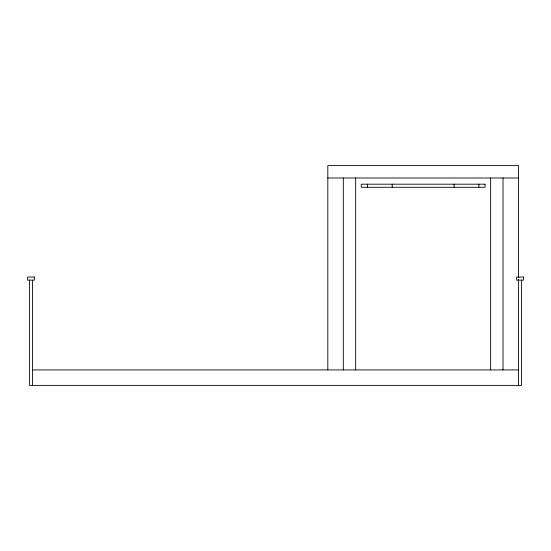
<?xml version="1.0" encoding="UTF-8"?>
<svg xmlns="http://www.w3.org/2000/svg" width="551" height="551" viewBox="0 0 551 551"><rect width="100%" height="100%" fill="white"/><g stroke="black" fill="none" stroke-linecap="round" stroke-linejoin="round"><path stroke-width="0.83" d="M327.817 177.994L518.498 177.994M32.502 369.914L518.498 369.914M521.59 280.142L521.59 385.39L29.41 385.39L29.41 280.142M518.498 277.821L518.498 165.61L327.817 165.61L327.817 369.9M518.498 279.543L518.498 385.39M503.022 177.994L503.022 369.914M490.638 177.994L490.638 369.914M478.874 184.186L478.874 187.278M454.114 184.186L454.114 187.278M392.202 184.186L392.202 187.278M367.434 184.186L367.434 187.278M355.67 177.994L355.67 369.914M343.294 177.994L343.294 369.914M32.502 280.142L32.502 385.39M485.066 184.186L361.242 184.186L361.242 187.278L485.066 187.278L485.066 184.186M34.362 277.05L27.55 277.05L27.55 280.142L34.362 280.142L34.362 277.05M523.45 277.05L516.638 277.05L516.638 280.142L523.45 280.142L523.45 277.05"/></g></svg>
